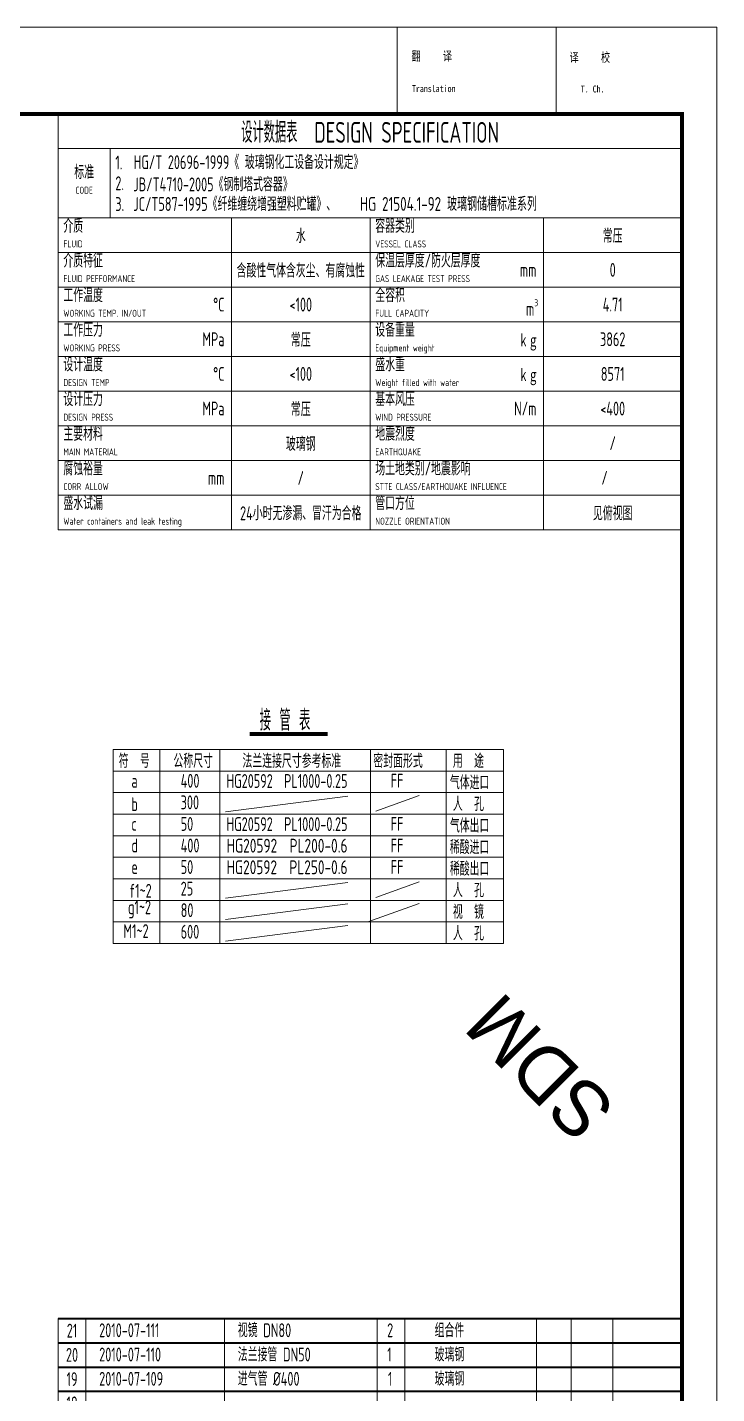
# Model space of a CAD drawing. Header units: millimetres. Extents: x -111403 to -40877, y -22 to 26358.
# Drawn here: x -53883 to -49905, y 15316 to 23200 of the extents above; entities that cross this region are included whole.
import ezdxf
from ezdxf.enums import TextEntityAlignment as Align

# ---------------------------------------------------------------- set-up
doc = ezdxf.new("R2010")
doc.units = ezdxf.units.MM
doc.layers.get('0').update_dxf_attribs({"lineweight": 20})
doc.layers.add('SDMDI', color=253, linetype='Continuous')
for name, color, linetype, lineweight in [('TK', 7, 'Continuous', 20), ('标注', 7, 'Continuous', 18), ('粗实线', 2, 'Continuous', 70)]:
    doc.layers.add(name, color=color, linetype=linetype, lineweight=lineweight)
doc.styles.add('HGCAD', font='gbenor.shx', dxfattribs={"width": 0.75, "bigfont": 'gbcbig.shx'})
doc.styles.add('sdmdi', font='STCAIYUN.TTF', dxfattribs={"height": 16})
doc.styles.add('宋体', font='SimSun.ttf', dxfattribs={"width": 0.7})

# ---------------------------------------------------------------- blocks, each defined once
blk = doc.blocks.new('HGCAD#HGTFMXB~HGCAD明细表')
at = {"color": 4}
for p, q in [((-180, 0), (-180, 7)), ((-172, 0), (-172, 7)), ((-132, 0), (-132, 7)), ((-88, 0), (-88, 7)), ((-80, 0), (-80, 7)), ((-42, 0), (-42, 7)), ((-32, 0), (-32, 7)), ((-20, 0), (-20, 7))]:
    blk.add_line(p, q, dxfattribs=at)
at = {"color": 7, "linetype": 'Continuous', "lineweight": 35}
blk.add_line((-180, 7), (0, 7), dxfattribs=at)
at = {"color": 7, "linetype": 'Continuous', "lineweight": 35, "style": 'HGCAD', "width": 0.75, "flags": 8}
for tag, p in [('NO', (-176, 3.5)), ('NUM', (-84, 3.5)), ('ONE', (-37, 3.5)), ('ALL', (-26, 3.5))]:
    blk.add_attdef(tag, text='', height=4, dxfattribs=at).set_placement(p, align=Align.MIDDLE)
for tag, p in [('PARTNO', (-170.5, 3.5)), ('PARTNAME', (-130.5, 3.5)), ('MATERIAL', (-78.5, 3.5)), ('NOTICE', (-19, 3.5))]:
    blk.add_attdef(tag, text='', height=4, dxfattribs=at).set_placement(p, align=Align.MIDDLE_LEFT)

msp = doc.modelspace()

# ---------------------------------------------------------------- linework, layer by layer
at = {"color": 4, "linetype": 'Continuous'}
for p, q in [((-53705.4435, 22700.3776), (-53705.4435, 20300.3776)), ((-53705.4435, 22500.3776), (-50105.4435, 22500.3776)), ((-53705.4435, 22100.3776), (-50105.4435, 22100.3776)), ((-51905.4435, 22100.3776), (-51905.4435, 20300.3776))]:
    msp.add_line(p, q, dxfattribs=at)
at = {"color": 7, "linetype": 'Continuous'}
for p, q in [((-53405.4435, 22500.3776), (-53405.4435, 22100.3776)), ((-52705.4435, 22100.3776), (-52705.4435, 20300.3776)), ((-50905.4435, 22100.3776), (-50905.4435, 20300.3776)), ((-53705.4435, 21700.3776), (-50105.4435, 21700.3776)), ((-53705.4435, 21500.3776), (-50105.4435, 21500.3776)), ((-53705.4435, 21300.3776), (-50105.4435, 21300.3776)), ((-53705.4435, 21100.3776), (-50105.4435, 21100.3776)), ((-53705.4435, 20900.3776), (-50105.4435, 20900.3776)), ((-53705.4435, 20700.3776), (-51905.4435, 20700.3776)), ((-51905.4435, 20700.3776), (-50105.4435, 20700.3776)), ((-53705.4435, 20500.3776), (-50105.4435, 20500.3776)), ((-53705.4435, 20300.3776), (-50105.4435, 20300.3776)), ((-53387.8393, 19033.2063), (-51135.4884, 19033.2063)), ((-53387.8393, 17913.2063), (-53387.8393, 19033.2063)), ((-53118.9783, 17913.2063), (-53118.9783, 19033.2063)), ((-52772.3396, 17913.2063), (-52772.3396, 19033.2063)), ((-51903.7689, 17913.2063), (-51903.7689, 19033.2063)), ((-51466.3369, 17913.2063), (-51466.3369, 19033.2063)), ((-51135.4884, 17913.2063), (-51135.4884, 19033.2063)), ((-53387.8393, 18908.7619), (-51135.4884, 18908.7619)), ((-53387.8393, 18784.3175), (-51135.4884, 18784.3175)), ((-51872.5861, 18676.5893), (-51622.246, 18766.7605)), ((-53387.8393, 18659.873), (-51135.4884, 18659.873)), ((-53387.8393, 18535.4286), (-51135.4884, 18535.4286)), ((-53387.8393, 18410.9841), (-51135.4884, 18410.9841)), ((-53387.8393, 18286.5397), (-51135.4884, 18286.5397)), ((-53387.8393, 18162.0952), (-51135.4884, 18162.0952)), ((-53387.8393, 18037.6508), (-51135.4884, 18037.6508)), ((-53387.8393, 17913.2063), (-51135.4884, 17913.2063))]:
    msp.add_line(p, q, dxfattribs=at)
at = {"layer": 'TK'}
for p, q in [((-51749.1012, 23200.3776), (-51749.1012, 22700.3776)), ((-50831.4795, 23200.3776), (-50831.4795, 22700.3776))]:
    msp.add_line(p, q, dxfattribs=at)
msp.add_lwpolyline([(-58305.4435, 23200.3776), (-58305.4435, 11320.3776), (-49905.4435, 11320.3776), (-49905.4435, 23200.3776)], close=True, dxfattribs=at)
msp.add_lwpolyline([(-58105.4435, 22700.3776, 24, 24, 0), (-58105.4435, 11520.3776, 24, 24, 0), (-50105.4435, 11520.3776, 24, 24, 0), (-50105.4435, 22700.3776, 24, 24, 0)], format="xyseb", close=True, dxfattribs=at)
at = {"layer": '标注', "ltscale": 50}
for p, q in [((-53705.4435, 21900.3776), (-50105.4435, 21900.3776)), ((-52740.5979, 18673.6807), (-52033.2414, 18763.8517)), ((-52740.5979, 18175.9029), (-52033.2414, 18266.0739)), ((-51872.5861, 18178.8116), (-51622.246, 18268.9827)), ((-52740.5979, 18051.4585), (-52033.2414, 18141.6294)), ((-51918.9952, 18037.6508), (-51622.246, 18144.5383)), ((-52740.5979, 17927.014), (-52033.2414, 18017.185))]:
    msp.add_line(p, q, dxfattribs=at)
at = {"layer": '粗实线'}
msp.add_line((-52599.9252, 19123.9136), (-52151.1127, 19123.9136), dxfattribs=at)

# ---------------------------------------------------------------- block references
at = {"layer": '标注', "ltscale": 50, "xscale": 20, "yscale": 20, "zscale": 20}
for p, values in [((-50105.4435, 15609.4533), {'NO': '21'}), ((-50105.4435, 15469.4533), {'NO': '20'}), ((-50105.4435, 15329.4533), {'NO': '19'}), ((-50105.4435, 15189.4533), {'NO': '18'})]:
    msp.add_blockref('HGCAD#HGTFMXB~HGCAD明细表', p, dxfattribs=at).add_auto_attribs(values)

# ---------------------------------------------------------------- texts
at = {"layer": 'SDMDI', "style": 'sdmdi'}
msp.add_text('SDM', height=320, rotation=135, dxfattribs=at).set_placement((-50475.571, 16972.6301))
at = {"layer": 'TK', "style": '宋体', "width": 0.7}
for s, height, p in [('翻     译', 54, (-51666.962, 23008.1296)), ('译     校', 54, (-50754.687, 23000.4353)), ('Translation', 40, (-51663.8874, 22826.6115)), ('T. Ch.', 40, (-50689.7443, 22824.5038))]:
    msp.add_text(s, height=height, dxfattribs=at).set_placement(p)
at = {"layer": '标注', "linetype": 'Continuous', "style": 'HGCAD', "width": 0.75}
msp.add_text('设计数据表  DESIGN SPECIFICATION', height=120, dxfattribs=at).set_placement((-51905.4435, 22600.3776), align=Align.MIDDLE)
at = {"layer": '标注', "ltscale": 50, "style": 'HGCAD', "width": 0.75}
msp.add_text('标准', height=80, dxfattribs=at).set_placement((-53555.4435, 22300.3776), align=Align.BOTTOM_CENTER)
msp.add_text('CODE', height=40, dxfattribs=at).set_placement((-53555.4435, 22280.3776), align=Align.TOP_CENTER)
at = {"layer": '标注', "ltscale": 50, "style": 'HGCAD'}
for s, width, p in [('HG 21504.1-92 玻璃钢储槽标准系列', 0.8, (-51964.4543, 22141.2117)), ('符  号', 0.75, (-53355.8078, 18926.8186)), ('公称尺寸', 0.75, (-53040.3411, 18926.8186)), ('法兰连接尺寸参考标准', 0.75, (-52642.1427, 18926.8186)), ('密封面形式', 0.75, (-51886.7703, 18926.8186)), ('用  途', 0.75, (-51427.56, 18926.8186)), ('a', 0.75, (-53283.0908, 18812.3174)), ('400', 0.75, (-52998.4509, 18812.3174)), ('FF', 0.75, (-51786.9489, 18812.3174)), ('气体进口', 0.75, (-51445.0257, 18802.3741)), ('300', 0.75, (-52998.4509, 18687.873)), ('人  孔', 0.75, (-51427.56, 18677.9297)), ('b', 0.75, (-53283.0908, 18677.2617)), ('c', 0.75, (-53283.0908, 18563.4286)), ('50', 0.75, (-52998.4509, 18563.4286)), ('FF', 0.75, (-51786.9489, 18563.4286)), ('气体出口', 0.75, (-51445.0257, 18553.4852)), ('d', 0.75, (-53283.0908, 18438.9841)), ('400', 0.75, (-52998.4509, 18438.9841)), ('FF', 0.75, (-51786.9489, 18438.9841)), ('稀酸进口', 0.75, (-51445.0257, 18429.0408)), ('50', 0.75, (-52998.4509, 18314.5397)), ('FF', 0.75, (-51786.9489, 18314.5397)), ('稀酸出口', 0.75, (-51445.0257, 18304.5964)), ('e', 0.75, (-53283.0908, 18314.5397)), ('f1~2', 0.75, (-53294.1379, 18177.3619)), ('25', 0.75, (-52998.4509, 18190.0952)), ('人  孔', 0.75, (-51427.56, 18180.1519)), ('g1~2', 0.75, (-53302.6331, 18082.6286)), ('80', 0.75, (-52998.4509, 18065.6508)), ('视  镜', 0.75, (-51427.56, 18055.7075)), ('M1~2', 0.75, (-53328.9239, 17945.0513)), ('600', 0.75, (-52998.4509, 17941.2063)), ('人  孔', 0.75, (-51427.56, 17931.263))]:
    msp.add_text(s, height=80, dxfattribs=dict(at, width=width)).set_placement(p)
at = {"layer": '标注', "ltscale": 50, "style": 'HGCAD', "width": 0.75}
for s, p in [('介质', (-53675.4435, 21990.3776)), ('容器类别', (-51875.4435, 21990.3776)), ('介质特征', (-53675.4435, 21790.3776)), ('保温层厚度/防火层厚度', (-51875.4435, 21790.3776)), ('工作温度', (-53675.4435, 21590.3776)), ('全容积', (-51875.4435, 21590.3776)), ('工作压力', (-53675.4435, 21390.3776)), ('设备重量', (-51875.4435, 21390.3776)), ('设计温度', (-53675.4435, 21190.3776)), ('盛水重', (-51875.4435, 21190.3776)), ('设计压力', (-53675.4435, 20990.3776)), ('基本风压', (-51875.4435, 20990.3776)), ('主要材料', (-53675.4435, 20790.3776)), ('地震烈度', (-51875.4435, 20790.3776)), ('腐蚀裕量', (-53675.4435, 20590.3776)), ('场土地类别/地震影响', (-51875.4435, 20590.3776)), ('盛水试漏', (-53675.4435, 20390.3776)), ('管口方位', (-51875.4435, 20390.3776))]:
    msp.add_text(s, height=80, dxfattribs=at).set_placement(p, align=Align.BOTTOM_LEFT)
for s, p in [('FLUID', (-53675.4435, 21970.3776)), ('VESSEL CLASS', (-51875.4435, 21970.3776)), ('FLUID PEFFORMANCE', (-53675.4435, 21770.3776)), ('GAS LEAKAGE TEST PRESS', (-51875.4435, 21770.3776)), ('WORKING TEMP. IN/OUT', (-53675.4435, 21570.3776)), ('FULL CAPACITY', (-51875.4435, 21570.3776)), ('WORKING PRESS', (-53675.4435, 21370.3776)), ('Equipment weight', (-51875.4435, 21370.3776)), ('DESIGN TEMP', (-53675.4435, 21170.3776)), ('Weight filled with water', (-51875.4435, 21170.3776)), ('DESIGN PRESS', (-53675.4435, 20970.3776)), ('WIND PRESSURE', (-51875.4435, 20970.3776)), ('MAIN MATERIAL', (-53675.4435, 20770.3776)), ('EARTHQUAKE', (-51875.4435, 20770.3776)), ('CORR ALLOW', (-53675.4435, 20570.3776)), ('STTE CLASS/EARTHQUAKE INFLUENCE', (-51875.4435, 20570.3776)), ('Water containers and leak testing', (-53675.4435, 20370.3776)), ('NOZZLE ORIENTATION', (-51875.4435, 20370.3776))]:
    msp.add_text(s, height=40, dxfattribs=at).set_placement(p, align=Align.TOP_LEFT)
for s, p in [('mm', (-50945.4435, 21800.3776)), ('%%DC', (-52745.4435, 21600.3776)), ('MPa', (-52745.4435, 21400.3776)), ('%%DC', (-52745.4435, 21200.3776)), ('MPa', (-52745.4435, 21000.3776)), ('N/m', (-50945.4435, 21000.3776)), ('mm', (-52745.4435, 20600.3776))]:
    msp.add_text(s, height=80, dxfattribs=at).set_placement(p, align=Align.MIDDLE_RIGHT)
at = {"layer": '标注', "linetype": 'Continuous', "style": 'HGCAD', "width": 0.75}
msp.add_text(' 接 管 表', height=120, dxfattribs=at).set_placement((-52591.2881, 19142.0682))
at = {"layer": '标注', "ltscale": 50, "style": 'HGCAD'}
for s, width, p, p2 in [('HG20592  PL1000-0.25', 0.603336, (-52733.9625, 18811.2574), (-52035.5694, 18811.2574)), ('HG20592  PL1000-0.25', 0.603336, (-52733.9625, 18562.3685), (-52035.5694, 18562.3685)), ('HG20592  PL200-0.6', 0.669147, (-52733.9625, 18437.9241), (-52035.5694, 18437.9241)), ('HG20592  PL250-0.6', 0.669147, (-52733.9625, 18313.4796), (-52035.5694, 18313.4796))]:
    msp.add_text(s, height=80, dxfattribs=dict(at, width=width)).set_placement(p, p2, align=Align.FIT)
at = {"layer": '标注', "ltscale": 50, "char_height": 80, "style": 'HGCAD'}
for s, insert, width, attachment_point in [('HG/T 20696-1999《 玻璃钢化工设备设计规定》', (-53269.7359, 22462.095), 1486.399136, 1), ('JB/T4710-2005《钢制塔式容器》', (-53271.8368, 22334.0557), 1486.399136, 1), ('JC/T587-1995《纤维缠绕增强塑料贮罐》、', (-53271.8368, 22220.7094), 1486.399136, 1), ('m\\A1;{\\H0.5x;\\S3^ ;}', (-50935.4435, 21631.1468), 179.230769, 3), ('ｋｇ', (-50935.4435, 21431.1468), 179.230769, 3), ('ｋｇ', (-50935.4435, 21231.1468), 179.230769, 3), ('2010-07-111', (-53468.8682, 15721.5297), 1037.790559, 1), ('视镜 DN80', (-52668.8682, 15721.5297), 1037.790559, 1), ('2', (-51806.9792, 15721.5297), 1037.790559, 1), ('组合件', (-51533.0656, 15721.5297), 1037.790559, 1), ('2010-07-110', (-53468.8682, 15581.5297), 1037.790559, 1), ('法兰接管 DN50', (-52668.8682, 15581.5297), 1037.790559, 1), ('1', (-51806.9792, 15581.5297), 1037.790559, 1), ('玻璃钢', (-51533.0656, 15581.5297), 1037.790559, 1), ('2010-07-109', (-53468.8682, 15441.5297), 1037.790559, 1), ('进气管 %%C400 ', (-52668.8682, 15441.5297), 1037.790559, 1), ('1', (-51802.4202, 15441.5297), 1037.790559, 1), ('玻璃钢', (-51533.0656, 15441.5297), 1037.790559, 1)]:
    msp.add_mtext(s, dxfattribs=dict(at, insert=insert, width=width, attachment_point=attachment_point))
at = {"layer": '标注', "ltscale": 50, "style": 'HGCAD', "width": 0.75}
for tag, text, p in [('1.', '1、', (-53375.4435, 22420.3776)), ('2.', '2、', (-53375.4435, 22300.3776)), ('3.', '3、', (-53375.4435, 22180.3776))]:
    msp.add_attdef(tag, text=text, height=80, dxfattribs=at).set_placement(p, align=Align.MIDDLE_LEFT)
for tag, text, p in [('水', '/', (-52305.4435, 22000.3776)), ('常压', '', (-50505.4435, 22000.3776)), ('含酸性气体含灰尘、有腐蚀性', '/', (-52305.4435, 21800.3776)), ('0', '/', (-50505.4435, 21800.3776)), ('<100', '/', (-52305.4435, 21600.3776)), ('4.71', '/', (-50505.4435, 21600.3776)), ('常压', '/', (-52305.4435, 21400.3776)), ('3862', '/', (-50505.4435, 21400.3776)), ('<100', '/', (-52305.4435, 21200.3776)), ('8571', '/', (-50505.4435, 21200.3776)), ('常压', '/', (-52305.4435, 21000.3776)), ('<400', '/', (-50505.4435, 21000.3776)), ('玻璃钢', '/', (-52305.4435, 20800.3776)), ('/', '', (-50505.4435, 20800.3776)), ('/', '/', (-52305.4435, 20600.3776)), ('/', '/', (-50552.5655, 20600.3776)), ('24小时无渗漏、冒汗为合格', '/', (-52305.4435, 20400.3776)), ('见俯视图', '/', (-50505.4435, 20400.3776))]:
    msp.add_attdef(tag, text=text, height=80, dxfattribs=at).set_placement(p, align=Align.MIDDLE)

doc.saveas('drawing.dxf')
